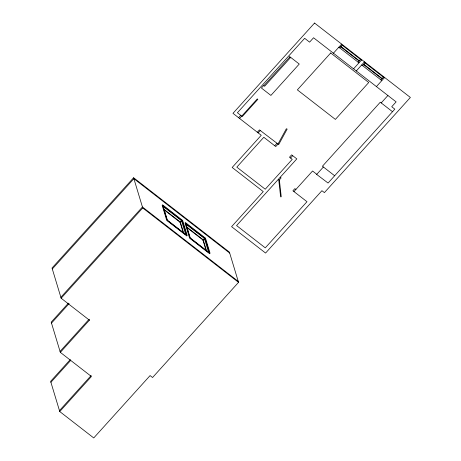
<?xml version="1.0" encoding="UTF-8"?>
<svg xmlns="http://www.w3.org/2000/svg" width="461" height="461" viewBox="0 0 461 461"><rect width="100%" height="100%" fill="white"/><g stroke="black" fill="none" stroke-linecap="round" stroke-linejoin="round"><path stroke-width="0.69" d="M133.598 177.739L52.024 268.02L61.146 298.227L89.411 320.176L60.333 352.36L91.422 376.499L59.746 411.552L93.739 437.95L150.084 375.588L152.556 377.513L238.539 282.351L229.417 252.144L133.598 177.739L142.72 207.946L238.539 282.351M52.312 268.959L133.88 178.684L229.705 253.089M60.858 297.282L142.432 207.001L238.251 281.412M61.146 298.227L142.72 207.946M263.68 85.516L261.404 88.034L270.907 95.415L299.252 64.05L289.744 56.668L289.491 56.945M68.372 303.159L51.211 322.147L60.333 352.36M51.499 323.092L69.138 303.574M238.602 117.699L240.74 115.336M239.605 118.477L257.284 98.913L257.837 99.34L242.29 116.541L237.403 112.743L304.658 38.309L309.596 42.141L313.549 37.762L396.12 101.881L391.729 106.739L394.829 109.148L328.065 183.046L316.684 174.431M257.33 132.238L259.468 129.875L278.703 144.552L287.151 129.092L286.35 128.734L277.902 144.195L275.764 146.558L263.807 137.269L236.821 167.141L265.242 189.217L292.234 159.345L289.485 157.213L291.623 154.85L296.821 158.884L236.574 225.562L265.282 247.851L306.986 201.699L292.919 190.773L294.861 188.624L295.904 189.436M60.051 351.415L89.129 319.231L89.411 320.176M258.148 132.877L260.286 130.515M179.888 222.444L181.519 220.635L163.206 206.419L167.47 220.542L185.783 234.764L181.519 220.635M333.424 53.194L341.653 44.095M181.72 221.418L182.631 220.404L162.508 204.776L167.089 219.96L187.218 235.588L182.631 220.404M339.745 47.909L342.189 45.201M70.303 359.568L50.629 381.345L59.746 411.552M50.912 382.29L70.591 360.514M274.733 145.751L276.865 143.388M358.059 62.131L360.502 59.423M353.552 68.827L361.776 59.723M202.754 240.198L204.384 238.395L186.071 224.173L190.335 238.297L208.649 252.519L204.384 238.395M356.29 70.954L364.513 61.849M204.58 239.173L205.497 238.164L185.374 222.53L189.955 237.715L210.083 253.343L205.497 238.164M362.611 65.664L365.054 62.955M59.463 410.613L91.14 375.554M290.545 158.031L292.677 155.668M380.919 79.886L383.368 77.177M376.418 86.582L384.641 77.477M293.962 191.586L312.558 171.008L316.799 174.298M381.195 102.924L387.903 95.502M316.742 174.367L323.392 167.003M341.284 44.498L361.412 60.126M364.15 62.252L384.272 77.88M340.967 46.555L359.28 60.777M363.833 64.309L382.146 78.531M340.737 46.815L359.044 61.036M363.596 64.569L381.91 78.791M338.835 47.206L358.963 62.834M361.701 64.961L381.829 80.589M392.513 111.712L380.279 102.209L322.418 166.248L334.651 175.75M280.219 177.255L281.106 177.94L279.164 180.09L278.277 179.404M163.649 209.064L180.297 221.989L183.547 232.753M186.515 226.818L203.157 239.749L206.614 251.182M163.972 209.755L180.061 222.248L183.109 232.338M186.832 227.509L202.926 240.002L206.176 250.767M279.383 180.061L281.239 196.784L280.634 196.864L278.749 179.957M314.552 23.05L232.978 113.331L261.249 135.28L232.171 167.464L263.26 191.603L231.583 226.662L265.576 253.054L321.922 190.693L324.394 192.617L410.371 97.461L314.552 23.05M289.664 57.083L263.848 85.648L264.631 86.259L290.447 57.688L289.664 57.083M330.71 52.975L297.368 89.878L335.389 119.405L368.737 82.507L330.71 52.975M182.268 220.813L162.139 205.185L166.726 220.37L186.849 235.997L182.268 220.813M205.128 238.568L185.005 222.94L189.586 238.124L209.715 253.752L205.128 238.568"/></g></svg>
